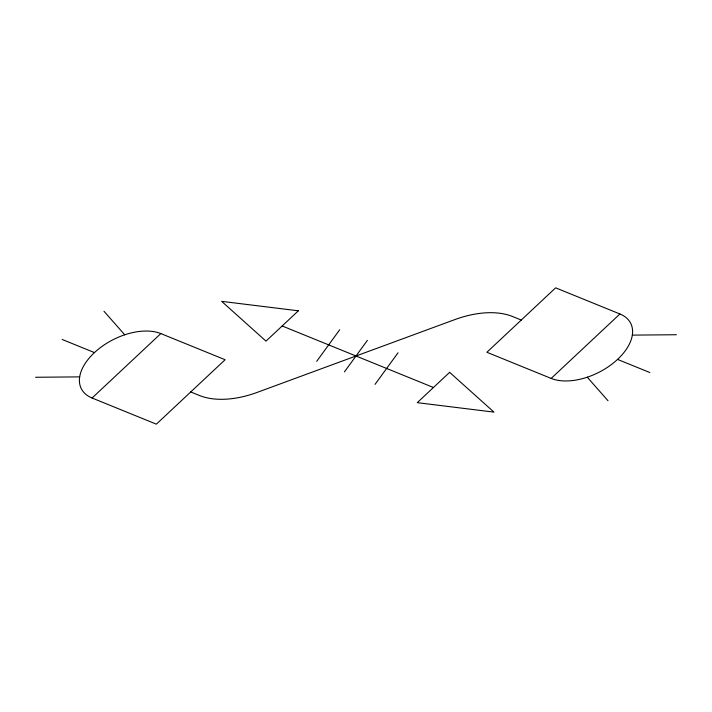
<?xml version="1.0" encoding="UTF-8"?>
<svg xmlns="http://www.w3.org/2000/svg" width="712" height="712" viewBox="0 0 712 712"><rect width="100%" height="100%" fill="white"/><g stroke="black" fill="none" stroke-linecap="round" stroke-linejoin="round"><path stroke-width="1.07" d="M316.707 361.322L339.704 329.754M344.403 371.913L367.401 340.345M375.037 384.373L398.035 352.805M92.079 398.017L160.832 333.581L225.117 359.729L156.364 424.165L92.079 398.017A50.632 29.334 -26.9 0 1 94.313 352.725A50.632 29.334 -26.9 0 1 160.832 333.581M551.168 378.419L619.921 313.983L555.636 287.835L486.883 352.271L551.168 378.419A50.632 29.334 -26.9 0 0 617.687 359.275A50.632 29.334 -26.9 0 0 619.921 313.983M632.327 335.112L676.4 334.738M35.6 377.262L79.673 376.888M521.255 320.053L512.56 316.511A75.953 43.993 -26.9 0 0 454.915 319.572L257.085 392.428A75.953 43.993 -26.9 0 1 199.44 395.489L190.745 391.947M617.553 359.409L649.825 372.527M282.175 325.971L433.448 387.506M62.175 339.473L94.447 352.591M587.258 377.2L607.995 400.714M104.005 311.286L124.742 334.8M298.346 310.806L265.994 341.128L221.663 301.354L298.346 310.806M449.628 372.34L417.268 402.663L493.959 412.115L449.628 372.34"/></g></svg>
